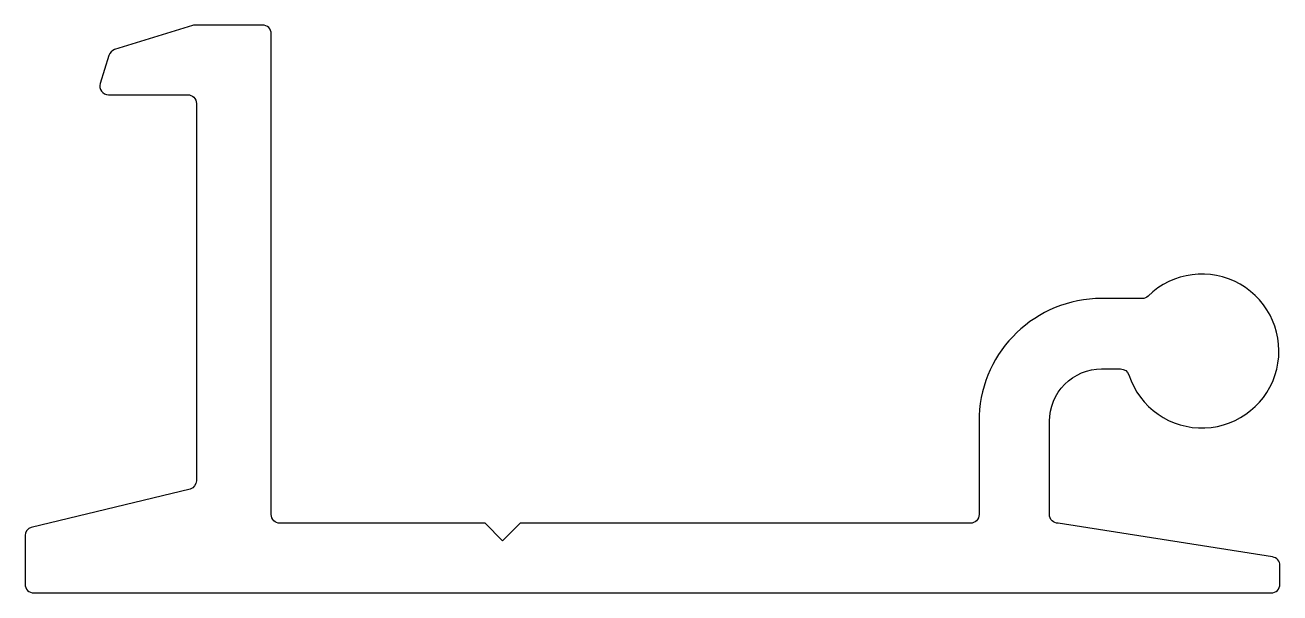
# Model space of a CAD drawing. Extents: x 934.8 to 970.8, y 8.4 to 24.7.
import ezdxf

# ---------------------------------------------------------------- set-up
doc = ezdxf.new("R2010")
doc.units = 0
doc.header["$LTSCALE"] = 15
doc.layers.get('0').update_dxf_attribs({"linetype": 'CONTINUOUS'})

msp = doc.modelspace()

# ---------------------------------------------------------------- linework, layer by layer
msp.add_lwpolyline([(965.698, 14.803), (966.242, 14.804, -0.324767), (966.48, 14.632, 3.504839), (967.035, 16.899, -0.195417), (966.861, 16.828), (965.526, 16.824, 0.40081), (962.173, 13.294), (962.173, 10.618, -0.414214), (961.923, 10.368), (948.979, 10.368), (948.479, 9.868), (947.979, 10.368), (942.079, 10.368, -0.414214), (941.829, 10.618), (941.829, 24.435, 0.414214), (941.579, 24.685), (939.634, 24.685, 0.075344), (939.56, 24.674), (937.325, 23.98, 0.247342), (937.161, 23.815), (936.911, 23.009, 0.505102), (937.15, 22.685), (939.425, 22.685, -0.414214), (939.675, 22.435), (939.675, 11.59, -0.329234), (939.499, 11.351), (934.929, 10.252, 0.329234), (934.752, 10.013), (934.752, 8.618, 0.414214), (935.002, 8.368), (970.572, 8.368, 0.414214), (970.822, 8.618), (970.822, 9.154, 0.369334), (970.611, 9.401), (964.448, 10.368, -0.414214), (964.198, 10.618), (964.198, 13.299, -0.41502)], format="xyb", close=True)

doc.saveas('drawing.dxf')
